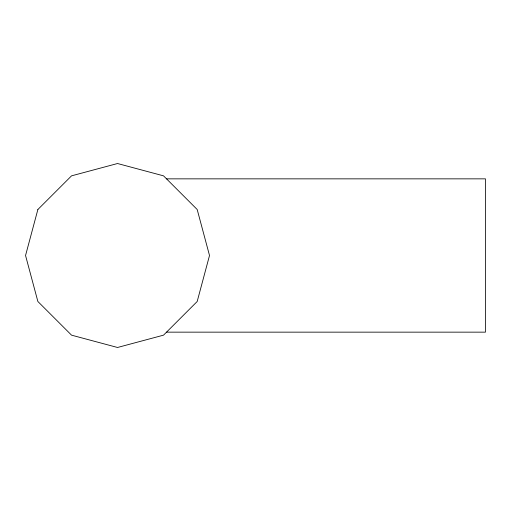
<?xml version="1.0" encoding="UTF-8"?>
<svg xmlns="http://www.w3.org/2000/svg" width="511" height="511" viewBox="0 0 511 511"><rect width="100%" height="100%" fill="white"/><g stroke="black" fill="none" stroke-linecap="round" stroke-linejoin="round"><path stroke-width="0.77" d="M166.529 178.85L485.45 178.85L485.45 332.15L166.529 332.15M37.871 209.51L25.55 255.5L37.871 301.49L71.54 335.159L117.53 347.48L163.52 335.159L197.189 301.49L209.51 255.5L197.189 209.51L163.52 175.841L117.53 163.52L71.54 175.841L37.871 209.51"/></g></svg>
